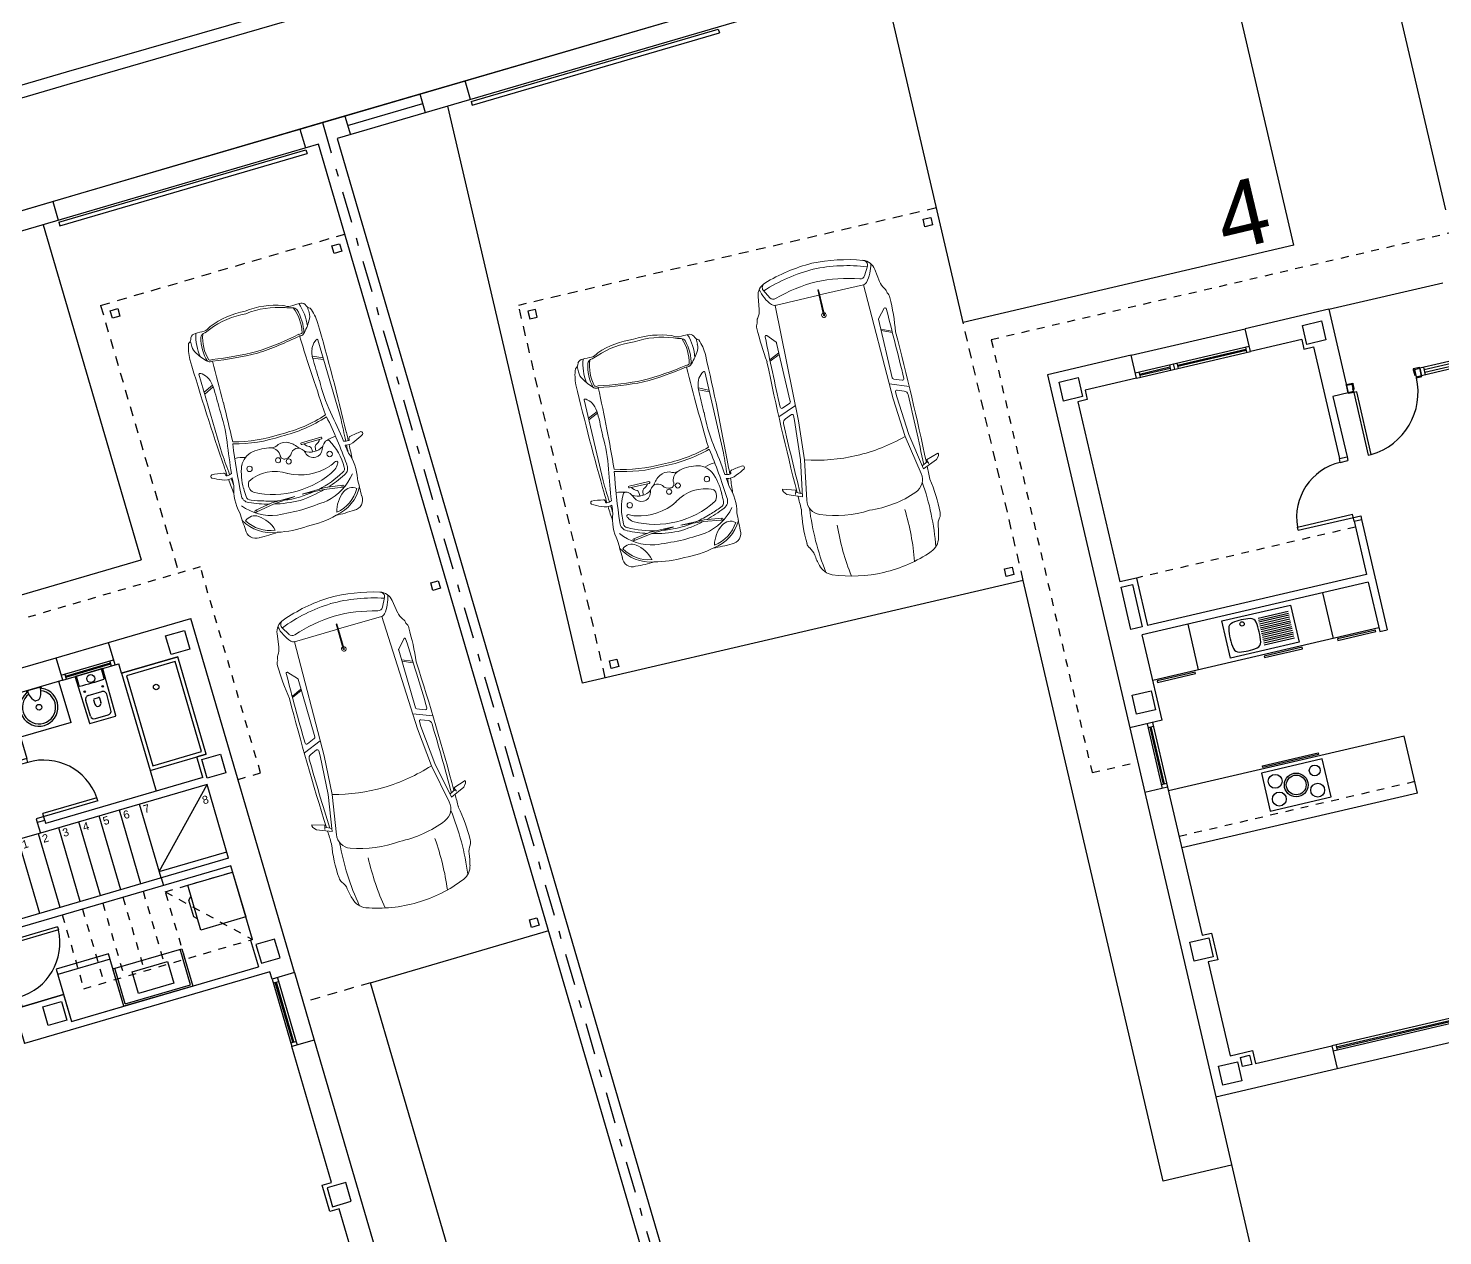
# Model space of a CAD drawing. Header units: millimetres. Extents: x 441061 to 442903, y 4515148 to 4515613.
# Drawn here: x 442178.93 to 442197.05, y 4515587.91 to 4515603.38 of the extents above; entities that cross this region are included whole.
import ezdxf
from ezdxf.enums import TextEntityAlignment as Align

# ---------------------------------------------------------------- set-up
doc = ezdxf.new("R2010")
doc.units = ezdxf.units.MM
for name, pattern in [('CONTINUA', [0]), ('CYPE_RAYAPUNTO', [0.4125, 0.2025, -0.105, 0, -0.105]), ('RAYITAS', [0.375, 0.25, -0.125])]:
    doc.linetypes.add(name, pattern=pattern)
for name, color, linetype in [('01_ejes', 10, 'Continuous'), ('01_mono BAJA', 2, 'Continuous'), ('01_piscinas', 254, 'Continuous'), ('01_proyección', 4, 'RAYITAS')]:
    doc.layers.add(name, color=color, linetype=linetype)
doc.layers.add('01_muebles_B', color=254, linetype='Continuous', lineweight=5)
doc.styles.add('Estilo1', font='swissel.ttf')
doc.styles.add('NIEVES2', font='sanss___.ttf')

# ---------------------------------------------------------------- blocks, each defined once
blk = doc.blocks.new('A$C6A825EFA')
at = {"layer": '01_mono BAJA', "color": 254}
for p, q in [((1.1, 12.5, 0), (0, 12.5, 0)), ((0, 12.5, 0), (0, 7.855, 0)), ((1.1, 12.2, 0), (1.1, 12.5, 0)), ((1.1, 12.5, 0), (2.6, 12.5, 0)), ((3.7, 12.5, 0), (2.6, 12.5, 0)), ((2.6, 12.2, 0), (2.6, 12.5, 0)), ((3.7, 12.5, 0), (3.7, 11.4, 0)), ((3.7, 12.5, 0), (5.2, 12.5, 0)), ((1.1, 12.2, 0), (0.425, 12.2, 0)), ((0.425, 12.2), (0.425, 12.075)), ((1.1, 12.27, 0), (2.6, 12.27, 0)), ((1.1, 12.2, 0), (2.6, 12.2, 0)), ((1.15, 12.27, 0), (1.15, 12.2, 0)), ((1.15, 12.242, 0), (1.55, 12.242, 0)), ((1.15, 12.228, 0), (1.55, 12.228, 0)), ((1.55, 12.27, 0), (1.55, 12.2, 0)), ((1.6, 12.27, 0), (1.6, 12.2, 0)), ((1.65, 12.27, 0), (1.65, 12.2, 0)), ((1.65, 12.242, 0), (2.55, 12.242, 0)), ((1.65, 12.228, 0), (2.55, 12.228, 0)), ((2.55, 12.27, 0), (2.55, 12.2, 0)), ((3.275, 12.2, 0), (2.6, 12.2, 0)), ((3.275, 12.2), (3.275, 12.075)), ((0.3, 12.075, 0), (0.3, 9.705, 0)), ((0.425, 12.075), (0.3, 12.075)), ((3.275, 12.075), (3.4, 12.075)), ((3.4, 12.075, 0), (3.4, 10.606, 0)), ((3.77, 11.43, 0), (3.77, 11.4, 0)), ((3.785, 11.5, 0), (3.785, 11.44, 0)), ((4.58, 11.5, 0), (4.58, 11.44, 0)), ((4.595, 11.43, 0), (4.595, 11.4, 0)), ((4.665, 11.5, 0), (4.665, 11.4, 0)), ((5.2, 11.5, 0), (4.665, 11.5, 0)), ((4.715, 11.5, 0), (4.715, 11.4, 0)), ((5.15, 11.467, 0), (4.715, 11.467, 0)), ((5.15, 11.433, 0), (4.715, 11.433, 0)), ((3.7, 11.4, 0), (3.5, 11.4, 0)), ((3.5, 11.4, 0), (3.5, 10.606, 0)), ((3.71, 11.4, 0), (3.77, 11.4, 0)), ((5.2, 11.4, 0), (4.665, 11.4, 0)), ((3.4, 10.606, 0), (3.5, 10.606, 0)), ((3.4, 10.556, 0), (3.4, 10.606, 0)), ((3.4, 10.556, 0), (3.5, 10.556, 0)), ((3.5, 10.606, 0), (3.5, 10.556, 0)), ((2.676, 9.831, 0), (2.676, 9.872, 0)), ((2.676, 9.872, 0), (3.4, 9.872, 0)), ((2.676, 9.831, 0), (3.5, 9.831, 0)), ((3.4, 9.781, 0), (3.4, 9.872, 0)), ((3.5, 9.831, 0), (3.5, 9.781, 0)), ((0.52, 9.705, 0), (0.3, 9.705, 0)), ((0.52, 9.705, 0), (0.52, 9.08, 0)), ((3.4, 9.781, 0), (3.4, 9.08, 0)), ((3.4, 9.781, 0), (3.5, 9.781, 0)), ((3.5, 9.781, 0), (3.5, 8.33, 0)), ((3.4, 9.08, 0), (0.52, 9.08, 0)), ((3.4, 8.98, 0), (0.425, 8.98, 0)), ((0.425, 7.855, 0), (0.425, 8.98, 0)), ((1.025, 8.98, 0), (1.025, 8.38, 0)), ((1.462, 8.43, 0), (1.462, 8.92, 0)), ((1.462, 8.92, 0), (2.362, 8.92, 0)), ((2.362, 8.92, 0), (2.362, 8.43, 0)), ((2.8, 8.98, 0), (2.8, 8.38, 0)), ((3.4, 8.98, 0), (3.4, 8.33, 0)), ((1.921, 8.85, 0), (2.317, 8.85, 0)), ((1.921, 8.825, 0), (2.317, 8.825, 0)), ((1.921, 8.8, 0), (2.317, 8.8, 0)), ((1.921, 8.775, 0), (2.317, 8.775, 0)), ((1.921, 8.75, 0), (2.317, 8.75, 0)), ((1.921, 8.725, 0), (2.317, 8.725, 0)), ((1.921, 8.7, 0), (2.317, 8.7, 0)), ((1.921, 8.675, 0), (2.317, 8.675, 0)), ((1.921, 8.65, 0), (2.317, 8.65, 0)), ((1.921, 8.625, 0), (2.317, 8.625, 0)), ((1.921, 8.6, 0), (2.317, 8.6, 0)), ((1.921, 8.575, 0), (2.317, 8.575, 0)), ((1.921, 8.55, 0), (2.317, 8.55, 0)), ((1.921, 8.525, 0), (2.317, 8.525, 0)), ((3.4, 8.38, 0), (0.425, 8.38, 0)), ((2.362, 8.43, 0), (1.462, 8.43, 0)), ((1.921, 8.5, 0), (2.317, 8.5, 0)), ((3.4, 8.33, 0), (3.5, 8.33, 0)), ((0.425, 7.855, 0), (0, 7.855, 0)), ((0, 7.855, 0), (0, 7.005, 0)), ((0.23, 7.855, 0), (0.23, 7.005, 0)), ((0.23, 7.805, 0), (0.3, 7.805, 0)), ((0.258, 7.055, 0), (0.258, 7.805, 0)), ((0.272, 7.055, 0), (0.272, 7.805, 0)), ((0.3, 7.855, 0), (0.3, 7.005, 0)), ((0.3, 7.005, 0), (0, 7.005, 0)), ((0, 7.005, 0), (0, 3, 0)), ((0.23, 7.055, 0), (0.3, 7.055, 0)), ((0.3, 7.005, 0), (0.3, 5.055, 0)), ((3.4, 6.955, 0), (0.3, 6.955, 0)), ((3.4, 6.205, 0), (3.4, 6.955, 0)), ((3.4, 6.205, 0), (0.3, 6.205, 0)), ((0.3, 4.705, 0), (0.3, 3.47, 0)), ((0.3, 3.47, 0), (0.595, 3.47, 0)), ((0.595, 3.47, 0), (0.595, 3.3, 0)), ((0.595, 3.3, 0), (1.6, 3.3, 0)), ((1.6, 3.3, 0), (1.6, 3, 0)), ((4.4, 3.3, 0), (1.6, 3.3, 0)), ((1.65, 3.3, 0), (1.65, 3.23, 0)), ((1.65, 3.272, 0), (3.35, 3.272, 0)), ((4.4, 3.23, 0), (1.6, 3.23, 0)), ((1.65, 3.258, 0), (3.35, 3.258, 0)), ((0, 3, 0), (1.6, 3, 0)), ((0, 3), (0, 0, 0)), ((1.6, 3, 0), (4.4, 3, 0))]:
    blk.add_line(p, q, dxfattribs=at)
for points in [[(0.375, 12.125), (0.125, 12.125), (0.125, 12.375), (0.375, 12.375), (0.375, 12.125)], [(3.575, 12.125), (3.325, 12.125), (3.325, 12.375), (3.575, 12.375), (3.575, 12.125)], [(0.375, 8.005), (0.125, 8.005), (0.125, 8.255), (0.375, 8.255), (0.375, 8.005)], [(0.375, 4.755), (0.125, 4.755), (0.125, 5.005), (0.375, 5.005), (0.375, 4.755)], [(0.375, 3.125), (0.125, 3.125), (0.125, 3.375), (0.375, 3.375), (0.375, 3.125)]]:
    blk.add_lwpolyline(points, close=True, dxfattribs=at)
at = {"layer": '01_mono BAJA', "color": 254, "elevation": 0}
for points in [[(3.785, 11.51), (3.785, 11.5), (3.7, 11.5), (3.7, 11.51)], [(3.77, 11.4), (3.7, 11.4), (3.7, 11.5), (3.77, 11.5)], [(3.785, 11.44), (3.785, 11.43), (3.77, 11.43), (3.77, 11.44)], [(4.58, 11.51), (4.58, 11.5), (4.665, 11.5), (4.665, 11.51)], [(4.58, 11.44), (4.58, 11.43), (4.595, 11.43), (4.595, 11.44)], [(3.77, 11.4), (3.77, 11.39), (3.7, 11.39), (3.7, 11.4)], [(3.77, 11.39), (3.77, 10.565), (3.81, 10.565), (3.81, 11.39)], [(4.595, 11.4), (4.595, 11.39), (4.665, 11.39), (4.665, 11.4)], [(0.3, 9.635), (0.45, 9.635), (0.45, 9.08), (0.3, 9.08)], [(0.478, 8.36), (0.478, 8.34), (0.978, 8.34), (0.978, 8.36)], [(1.887, 8.36), (1.887, 8.34), (2.387, 8.34), (2.387, 8.36)], [(2.85, 8.36), (2.85, 8.34), (3.35, 8.34), (3.35, 8.36)], [(1.513, 6.408), (2.313, 6.408), (2.312, 6.908), (1.512, 6.908)], [(2.28, 6.975), (1.545, 6.975), (1.545, 6.995), (2.28, 6.995)], [(0.425, 3.42), (0.545, 3.42), (0.545, 3.3), (0.425, 3.3)]]:
    blk.add_lwpolyline(points, close=True, dxfattribs=at)
for points in [[(4.595, 11.5), (4.595, 11.4)], [(4.665, 11.4), (4.665, 11.5)], [(0.3, 5.055), (0.425, 5.055), (0.425, 4.705), (0.3, 4.705)]]:
    blk.add_lwpolyline(points, dxfattribs=at)
at = {"layer": '01_mono BAJA', "color": 254}
for centre, radius in [((1.704, 8.825, 0), 0.0275), ((1.66, 6.765, 0), 0.089), ((1.912, 6.658, 0), 0.152), ((1.912, 6.658, 0), 0.127), ((2.185, 6.785, 0), 0.0693), ((1.66, 6.531, 0), 0.089), ((2.165, 6.531, 0), 0.089)]:
    blk.add_circle(centre, radius, dxfattribs=at)
for centre, radius, start, end in [((3.768, 11.391, 0), 0.827, 272.8856, 359.9505), ((3.4, 9.831, 0), 0.725, 90, 176.7242), ((2.262, 8.675, 0), 0.75, 169.8852, 190.1148), ((1.598, 8.794, 0), 0.075, 99.0787, 169.8852), ((1.704, 8.127, 0), 0.75, 80.9213, 99.0787), ((1.811, 8.794, 0), 0.075, 10.1148, 80.9213), ((1.146, 8.675, 0), 0.75, 349.8852, 10.1148), ((1.598, 8.557, 0), 0.075, 190.1148, 260.9213), ((1.811, 8.557, 0), 0.075, 279.0787, 349.8852), ((1.704, 9.223, 0), 0.75, 260.9213, 279.0787)]:
    blk.add_arc(centre, radius, start, end, dxfattribs=at)
at = {"layer": '01_proyección', "color": 120, "ltscale": 0.25}
for p, q in [((3.4, 9.705, 0), (0.52, 9.705, 0)), ((3.4, 6.355, 0), (0.3, 6.355, 0))]:
    blk.add_line(p, q, dxfattribs=at)
at = {"layer": '01_proyección', "color": 120, "ltscale": 0.25, "elevation": 0}
blk.add_lwpolyline([(15.7, 7.405), (16.3, 7.405), (16.3, 13.1), (-0.6, 13.1), (-0.6, 7.405), (0, 7.405)], dxfattribs=at)
blk = doc.blocks.new('A$C48161785')
at = {"layer": '01_mono BAJA', "color": 254, "linetype": 'CONTINUA'}
for p, q in [((1.1, 12.5), (0, 12.5)), ((0, 12.5), (0, 7.855)), ((1.1, 12.2), (1.1, 12.5)), ((1.1, 12.5), (2.6, 12.5)), ((3.7, 12.5), (2.6, 12.5)), ((2.6, 12.2), (2.6, 12.5)), ((3.7, 12.5), (3.7, 11.4)), ((3.7, 12.5), (5.2, 12.5)), ((5.5, 12.5), (5.2, 12.5)), ((5.2, 12.5), (5.2, 11.4)), ((5.2, 12.5), (6.225, 12.5)), ((6.225, 12.2), (6.225, 12.5)), ((6.225, 12.5), (6.925, 12.5)), ((6.925, 12.2), (6.925, 12.5)), ((6.925, 12.5), (8.025, 12.5)), ((8.025, 7.77, 0), (8.025, 12.5)), ((1.1, 12.2), (0.425, 12.2)), ((0.425, 12.2, 0), (0.425, 12.075, 0)), ((1.1, 12.27, 0), (2.6, 12.27, 0)), ((1.1, 12.2, 0), (2.6, 12.2, 0)), ((1.15, 12.27), (1.15, 12.2)), ((1.15, 12.242), (1.55, 12.242, 0)), ((1.15, 12.228), (1.55, 12.228, 0)), ((1.55, 12.27, 0), (1.55, 12.2, 0)), ((1.6, 12.27, 0), (1.6, 12.2, 0)), ((1.65, 12.27, 0), (1.65, 12.2, 0)), ((1.65, 12.242, 0), (2.55, 12.242, 0)), ((1.65, 12.228, 0), (2.55, 12.228, 0)), ((2.55, 12.27, 0), (2.55, 12.2, 0)), ((3.275, 12.2), (2.6, 12.2)), ((3.275, 12.2, 0), (3.275, 12.075, 0)), ((5.5, 12.2), (5.5, 11.366)), ((6.225, 12.2), (5.5, 12.2)), ((5.741, 12.198), (5.741, 12.183)), ((5.743, 12.2), (5.931, 12.2)), ((5.934, 12.198), (5.933, 12.183)), ((6.175, 11.65), (6.175, 12.2)), ((6.225, 12.27), (6.925, 12.27)), ((6.225, 12.2), (6.925, 12.2)), ((6.275, 12.2), (6.275, 12.27)), ((6.275, 12.242), (6.875, 12.242)), ((6.275, 12.228), (6.875, 12.228)), ((6.409, 12.073), (6.407, 12.2)), ((6.741, 12.073), (6.743, 12.2)), ((6.875, 12.2), (6.875, 12.27)), ((6.925, 12.2), (6.975, 12.2, 0)), ((6.975, 12.075, 0), (6.975, 12.2, 0)), ((0.3, 12.075), (0.3, 9.705)), ((0.425, 12.075, 0), (0.3, 12.075, 0)), ((3.275, 12.075, 0), (3.4, 12.075, 0)), ((3.4, 12.075), (3.4, 10.606)), ((5.853, 12.043), (5.822, 12.043)), ((6.975, 12.075, 0), (7.725, 12.075, 0)), ((7.725, 10.775, 0), (7.725, 12.075, 0)), ((6.439, 11.659), (6.435, 11.869)), ((6.485, 11.92), (6.665, 11.92)), ((6.535, 11.85), (6.535, 11.79)), ((6.545, 11.86), (6.605, 11.86)), ((6.615, 11.85), (6.615, 11.79)), ((6.711, 11.659), (6.715, 11.869)), ((6.175, 11.65), (5.5, 11.65)), ((6.489, 11.61), (6.661, 11.61)), ((3.77, 11.43), (3.77, 11.4)), ((3.785, 11.5), (3.785, 11.44)), ((4.58, 11.5), (4.58, 11.44)), ((4.595, 11.43), (4.595, 11.4)), ((4.665, 11.5), (4.665, 11.4)), ((5.2, 11.5), (4.665, 11.5)), ((4.715, 11.5), (4.715, 11.4)), ((5.15, 11.467), (4.715, 11.467)), ((5.15, 11.433), (4.715, 11.433)), ((5.15, 11.5), (5.15, 11.4)), ((3.7, 11.4), (3.5, 11.4)), ((3.5, 11.4), (3.5, 10.606)), ((3.71, 11.4), (3.77, 11.4)), ((5.2, 11.4), (4.665, 11.4)), ((5.4, 11.4), (5.2, 11.4)), ((5.4, 11.4), (5.4, 11.366)), ((5.5, 11.366), (5.4, 11.366)), ((5.4, 11.366), (5.4, 11.316)), ((5.5, 11.316), (5.4, 11.316)), ((5.5, 11.316), (5.5, 11.366)), ((6.975, 10.775, 0), (6.975, 10.5)), ((7.725, 10.775, 0), (7.6, 10.775, 0)), ((7.6, 10.5), (7.6, 10.775, 0)), ((3.4, 10.606), (3.5, 10.606)), ((3.4, 10.556), (3.4, 10.606)), ((3.4, 10.556), (3.5, 10.556)), ((3.5, 10.606), (3.5, 10.556)), ((6.224, 10.591), (5.4, 10.591)), ((5.4, 10.591), (5.4, 10.541)), ((5.4, 10.541), (5.4, 10.4)), ((5.5, 10.541), (5.4, 10.541)), ((5.5, 10.541), (5.5, 10.632)), ((6.224, 10.632), (5.5, 10.632)), ((5.5, 10.541), (5.5, 10.5)), ((6.224, 10.591), (6.224, 10.632)), ((5.105, 9.415), (5.105, 10.4)), ((5.4, 10.4), (5.105, 10.4)), ((5.375, 9.415), (5.375, 10.4)), ((7.625, 10.4), (5.4, 10.4)), ((7.6, 10.5), (5.5, 10.5)), ((5.645, 9.415), (5.645, 10.4)), ((5.915, 9.415), (5.915, 10.4)), ((6.185, 9.415), (6.185, 10.4)), ((6.455, 9.415), (6.455, 10.4)), ((6.725, 9.415), (6.725, 10.4)), ((6.725, 9.5), (7.625, 10.4)), ((7.625, 9.415), (7.625, 10.4)), ((2.676, 9.831), (2.676, 9.872)), ((2.676, 9.872), (3.4, 9.872)), ((2.676, 9.831), (3.5, 9.831)), ((3.4, 9.781), (3.4, 9.872)), ((3.5, 9.831), (3.5, 9.781)), ((0.52, 9.705), (0.3, 9.705)), ((0.52, 9.705), (0.52, 9.08)), ((3.4, 9.781), (3.4, 9.08)), ((3.4, 9.781), (3.5, 9.781)), ((3.5, 9.781), (3.5, 8.33)), ((6.725, 9.5), (7.625, 9.5)), ((7.625, 9.415, 0), (4.45, 9.415, 0)), ((4.45, 9.415, 0), (4.45, 9.235, 0)), ((4.45, 9.415, 0), (4.45, 9.235, 0)), ((7.625, 9.315, 0), (4.55, 9.315, 0)), ((4.55, 9.315, 0), (4.55, 9.235, 0)), ((4.55, 9.315, 0), (4.55, 9.235, 0)), ((7.625, 8.33), (7.625, 9.315)), ((3.4, 9.08), (0.52, 9.08)), ((4.55, 9.235, 0), (4.45, 9.235, 0)), ((4.45, 9.185, 0), (4.45, 9.235, 0)), ((5.274, 9.185, 0), (4.45, 9.185, 0)), ((4.55, 9.235, 0), (4.55, 9.144, 0)), ((5.274, 9.144, 0), (4.55, 9.144, 0)), ((5.274, 9.185, 0), (5.274, 9.144, 0)), ((3.4, 8.98), (0.425, 8.98)), ((0.425, 7.855), (0.425, 8.98)), ((1.025, 8.98), (1.025, 8.38)), ((1.462, 8.43, 0), (1.462, 8.92, 0)), ((1.462, 8.92, 0), (2.362, 8.92, 0)), ((2.362, 8.92, 0), (2.362, 8.43, 0)), ((2.8, 8.98), (2.8, 8.38)), ((3.4, 8.98), (3.4, 8.33)), ((1.921, 8.85, 0), (2.317, 8.85, 0)), ((1.921, 8.825, 0), (2.317, 8.825, 0)), ((1.921, 8.8, 0), (2.317, 8.8, 0)), ((1.921, 8.775, 0), (2.317, 8.775, 0)), ((1.921, 8.75, 0), (2.317, 8.75, 0)), ((1.921, 8.725, 0), (2.317, 8.725, 0)), ((1.921, 8.7, 0), (2.317, 8.7, 0)), ((1.921, 8.675, 0), (2.317, 8.675, 0)), ((1.921, 8.65, 0), (2.317, 8.65, 0)), ((1.921, 8.625, 0), (2.317, 8.625, 0)), ((1.921, 8.6, 0), (2.317, 8.6, 0)), ((1.921, 8.575, 0), (2.317, 8.575, 0)), ((1.921, 8.55, 0), (2.317, 8.55, 0)), ((1.921, 8.525, 0), (2.317, 8.525, 0)), ((5.805, 8.6, 0), (5.105, 8.6, 0)), ((3.4, 8.38), (0.425, 8.38)), ((2.362, 8.43, 0), (1.462, 8.43, 0)), ((1.921, 8.5, 0), (2.317, 8.5, 0)), ((4.45, 8.41, 0), (4.45, 8.46, 0)), ((4.55, 8.46, 0), (4.45, 8.46, 0)), ((4.45, 8.41, 0), (4.45, 7.87, 0)), ((4.55, 8.41, 0), (4.45, 8.41, 0)), ((4.55, 8.46, 0), (4.55, 8.41, 0)), ((4.55, 8.41, 0), (4.55, 8.33, 0)), ((5.83, 7.995, 0), (5.83, 8.47, 0)), ((6.7, 7.995, 0), (6.7, 8.47, 0)), ((3.4, 8.33), (3.5, 8.33)), ((5.105, 8.33), (4.55, 8.33)), ((4.55, 8.33), (5.105, 8.33)), ((5.105, 8.33), (5.105, 7.97, 0)), ((7.625, 8.33), (7.6, 8.33)), ((7.625, 8.33), (7.6, 8.33)), ((7.6, 8.33), (7.6, 7.97)), ((5.83, 7.995, 0), (6.7, 7.995, 0)), ((0.425, 7.855), (0, 7.855)), ((0, 7.855), (0, 7.005)), ((0.23, 7.855), (0.23, 7.005)), ((0.23, 7.805), (0.3, 7.805)), ((0.258, 7.055), (0.258, 7.805)), ((0.272, 7.055), (0.272, 7.805)), ((0.3, 7.855), (0.3, 7.005)), ((7.725, 7.87, 0), (4.45, 7.87, 0)), ((5.105, 7.97, 0), (7.6, 7.97, 0)), ((7.725, 7.77, 0), (7.725, 7.87)), ((8.025, 7.77, 0), (7.725, 7.77, 0)), ((7.725, 7.77, 0), (7.725, 6.87, 0)), ((7.725, 7.72, 0), (7.795, 7.72, 0)), ((7.753, 6.92, 0), (7.753, 7.72, 0)), ((7.767, 6.92, 0), (7.767, 7.72, 0)), ((7.795, 7.77, 0), (7.795, 6.87, 0)), ((8.025, 7.77, 0), (8.025, 6.87, 0)), ((0.3, 7.005), (0, 7.005)), ((0, 7.005), (0, 3)), ((0.23, 7.055), (0.3, 7.055)), ((0.3, 7.005), (0.3, 5.055)), ((3.4, 6.955), (0.3, 6.955)), ((3.4, 6.205), (3.4, 6.955)), ((7.725, 6.92, 0), (7.795, 6.92, 0)), ((8.025, 6.87, 0), (7.725, 6.87, 0)), ((7.725, 5.055), (7.725, 6.87, 0)), ((8.025, 6.87, 0), (8.025, 3, 0)), ((3.4, 6.205), (0.3, 6.205)), ((7.6, 4.705), (7.6, 5.055)), ((7.6, 5.055), (7.725, 5.055)), ((0.3, 4.705), (0.3, 3.47)), ((7.725, 4.705), (7.6, 4.705)), ((7.725, 3.47), (7.725, 4.705)), ((0.3, 3.47), (0.595, 3.47)), ((0.595, 3.47), (0.595, 3.3)), ((7.725, 3.47), (7.48, 3.47)), ((7.48, 3.47), (7.48, 3.3, 0)), ((0.595, 3.3), (1.6, 3.3, 0)), ((1.6, 3.3, 0), (1.6, 3, 0)), ((4.4, 3.3, 0), (1.6, 3.3, 0)), ((1.65, 3.3, 0), (1.65, 3.23, 0)), ((1.65, 3.272, 0), (3.35, 3.272, 0)), ((3.35, 3.3, 0), (3.35, 3.23, 0)), ((3.4, 3.3, 0), (3.4, 3.23, 0)), ((3.45, 3.3, 0), (3.45, 3.23, 0)), ((4.35, 3.272, 0), (3.45, 3.272, 0)), ((4.35, 3.3, 0), (4.35, 3.23, 0)), ((4.4, 3.3, 0), (4.755, 3.3, 0)), ((4.4, 3.3, 0), (4.4, 3, 0)), ((5.3, 3.3, 0), (5.105, 3.3, 0)), ((7.2, 3.3, 0), (5.3, 3.3, 0)), ((5.3, 3.3, 0), (5.3, 3, 0)), ((5.35, 3.3, 0), (5.35, 3.23, 0)), ((5.35, 3.272, 0), (6.15, 3.272, 0)), ((6.15, 3.3, 0), (6.15, 3.23, 0)), ((6.2, 3.3, 0), (6.2, 3.23, 0)), ((6.25, 3.3, 0), (6.25, 3.23, 0)), ((7.15, 3.272, 0), (6.25, 3.272, 0)), ((7.15, 3.3, 0), (7.15, 3.23, 0)), ((7.2, 3.3, 0), (7.48, 3.3, 0)), ((7.2, 3.3, 0), (7.48, 3.3, 0)), ((7.2, 3.3, 0), (7.2, 3, 0)), ((4.4, 3.23, 0), (1.6, 3.23, 0)), ((1.65, 3.258, 0), (3.35, 3.258, 0)), ((4.35, 3.258, 0), (3.45, 3.258, 0)), ((7.2, 3.23, 0), (5.3, 3.23, 0)), ((5.35, 3.258, 0), (6.15, 3.258, 0)), ((7.15, 3.258, 0), (6.25, 3.258, 0)), ((0, 3), (1.6, 3)), ((0, 3), (0, 0)), ((0, 3), (1.6, 3, 0)), ((1.6, 3, 0), (4.4, 3, 0)), ((4.4, 3, 0), (5.3, 3, 0)), ((7.2, 3, 0), (5.3, 3, 0)), ((7.2, 3, 0), (8.025, 3)), ((8.025, 3), (8.025, 0)), ((0, 0, 0), (8.025, 0))]:
    blk.add_line(p, q, dxfattribs=at)
for points in [[(0.375, 12.125), (0.125, 12.125), (0.125, 12.375), (0.375, 12.375), (0.375, 12.125)], [(3.575, 12.125), (3.325, 12.125), (3.325, 12.375), (3.575, 12.375), (3.575, 12.125)], [(7.65, 12.375), (7.9, 12.375), (7.9, 12.125), (7.65, 12.125), (7.65, 12.375)], [(3.785, 11.51), (3.785, 11.5), (3.7, 11.5), (3.7, 11.51)], [(3.77, 11.4), (3.7, 11.4), (3.7, 11.5), (3.77, 11.5)], [(3.785, 11.44), (3.785, 11.43), (3.77, 11.43), (3.77, 11.44)], [(4.58, 11.51), (4.58, 11.5), (4.665, 11.5), (4.665, 11.51)], [(4.58, 11.44), (4.58, 11.43), (4.595, 11.43), (4.595, 11.44)], [(3.77, 11.4), (3.77, 11.39), (3.7, 11.39), (3.7, 11.4)], [(3.77, 11.39), (3.77, 10.565), (3.81, 10.565), (3.81, 11.39)], [(4.595, 11.4), (4.595, 11.39), (4.665, 11.39), (4.665, 11.4)], [(7.65, 10.725), (7.9, 10.725), (7.9, 10.475), (7.65, 10.475), (7.65, 10.725)], [(0.3, 9.635), (0.45, 9.635), (0.45, 9.08), (0.3, 9.08)], [(0.478, 8.36), (0.478, 8.34), (0.978, 8.34), (0.978, 8.36)], [(2.85, 8.36), (2.85, 8.34), (3.35, 8.34), (3.35, 8.36)], [(0.375, 8.005), (0.125, 8.005), (0.125, 8.255), (0.375, 8.255), (0.375, 8.005)], [(5.055, 8.005), (4.805, 8.005), (4.805, 8.255), (5.055, 8.255), (5.055, 8.005)], [(7.65, 8.005), (7.9, 8.005), (7.9, 8.255), (7.65, 8.255), (7.65, 8.005)], [(0.375, 4.755), (0.125, 4.755), (0.125, 5.005), (0.375, 5.005), (0.375, 4.755)], [(7.65, 4.755), (7.9, 4.755), (7.9, 5.005), (7.65, 5.005), (7.65, 4.755)], [(0.375, 3.125), (0.125, 3.125), (0.125, 3.375), (0.375, 3.375), (0.375, 3.125)], [(0.425, 3.42), (0.545, 3.42), (0.545, 3.3), (0.425, 3.3)], [(5.055, 3.125), (4.805, 3.125), (4.805, 3.375), (5.055, 3.375), (5.055, 3.125)], [(7.53, 3.42), (7.65, 3.42), (7.65, 3.3), (7.53, 3.3)], [(7.65, 3.125), (7.9, 3.125), (7.9, 3.375), (7.65, 3.375), (7.65, 3.125)], [(7.835, 0.2), (7.935, 0.2), (7.935, 0.1), (7.835, 0.1)]]:
    blk.add_lwpolyline(points, close=True, dxfattribs=at)
at = {"layer": '01_mono BAJA', "color": 254, "linetype": 'CONTINUA', "flags": 128}
blk.add_lwpolyline([(6.394, 12.2, 0.414214), (6.39, 12.196), (6.39, 12.195), (6.4, 11.574, 0.436396), (6.404, 11.57), (6.746, 11.57, 0.436396), (6.75, 11.574), (6.76, 12.195), (6.76, 12.196, 0.414214), (6.756, 12.2)], format="xyb", close=True, dxfattribs=at)
at = {"layer": '01_mono BAJA', "color": 254, "linetype": 'CONTINUA', "elevation": 0}
for points in [[(7.725, 12.075), (6.975, 12.075), (6.975, 10.775), (7.725, 10.775)], [(7.675, 12.025), (7.025, 12.025), (7.025, 10.825), (7.675, 10.825)], [(7.025, 9.23), (7.625, 9.23), (7.625, 8.63), (7.025, 8.63)], [(5.105, 8.67), (5.105, 7.97), (5.805, 7.97), (5.805, 8.67)], [(1.887, 8.36), (1.887, 8.34), (2.387, 8.34), (2.387, 8.36)], [(5.805, 8.47), (6.725, 8.47), (6.725, 7.97), (5.805, 7.97)], [(6.029, 8.363), (6.501, 8.363), (6.501, 8.077), (6.029, 8.077)], [(1.512, 6.408), (2.312, 6.408), (2.312, 6.908), (1.512, 6.908)], [(2.28, 6.975), (1.545, 6.975), (1.545, 6.995), (2.28, 6.995)], [(0.19, 0.2), (0.09, 0.2), (0.09, 0.1), (0.19, 0.1)], [(4.062, 0.2), (3.962, 0.2), (3.962, 0.1), (4.062, 0.1)]]:
    blk.add_lwpolyline(points, close=True, dxfattribs=at)
at = {"layer": '01_mono BAJA', "color": 254, "linetype": 'CONTINUA'}
for points in [[(4.595, 11.5), (4.595, 11.4)], [(4.665, 11.4), (4.665, 11.5)], [(0.3, 5.055), (0.425, 5.055), (0.425, 4.705), (0.3, 4.705)], [(4.755, 3.3), (4.755, 3.425), (5.105, 3.425), (5.105, 3.3)]]:
    blk.add_lwpolyline(points, dxfattribs=at)
at = {"layer": '01_mono BAJA', "color": 254, "linetype": 'CONTINUA', "elevation": 0}
blk.add_lwpolyline([(7.025, 8.78), (6.985, 8.82), (6.985, 9.04), (7.025, 9.08)], dxfattribs=at)
at = {"layer": '01_mono BAJA', "color": 254, "linetype": 'CONTINUA'}
for centre, radius in [((6.575, 12.12), 0.051), ((5.837, 11.953), 0.036), ((6.455, 11.98), 0.01), ((6.695, 11.98), 0.01), ((7.35, 11.781, 0), 0.035), ((1.704, 8.825, 0), 0.0275), ((1.66, 6.765, 0), 0.089), ((1.912, 6.658, 0), 0.152), ((1.912, 6.658, 0), 0.127), ((2.185, 6.785, 0), 0.0693), ((1.66, 6.531, 0), 0.089), ((2.165, 6.531, 0), 0.089)]:
    blk.add_circle(centre, radius, dxfattribs=at)
for centre, radius, start, end in [((5.837, 11.953), 0.243, 114.8749, 65.1251), ((5.837, 11.953), 0.213, 112.0656, 68.0564), ((5.729, 12.184), 0.0128, 300.5291, 356.214), ((5.743, 12.197), 0.0027, 90, 173.3159), ((6.033, 12.197), 0.279, 179.383, 196.8165), ((5.642, 12.197), 0.279, 343.1835, 0.617), ((5.931, 12.197), 0.0027, 6.6841, 90), ((5.946, 12.184), 0.0128, 183.786, 239.4709), ((5.903, 12.158), 0.143, 196.8165, 225.6956), ((5.837, 12.091), 0.0498, 225.6956, 252.5904), ((5.837, 12.091), 0.0498, 287.9532, 314.3044), ((5.772, 12.158), 0.143, 314.3044, 343.1835), ((6.416, 12.073), 0.007, 180.924, 266.9359), ((6.575, 15.044), 2.982, 266.9359, 273.0641), ((6.734, 12.073), 0.007, 273.0641, 359.076), ((6.485, 11.87), 0.05, 90, 180.924), ((6.545, 11.85), 0.01, 90, 180), ((6.575, 11.79), 0.04, 180, 0), ((6.605, 11.85), 0.01, 0, 90), ((6.665, 11.87), 0.05, 359.076, 90), ((6.489, 11.66), 0.05, 180.924, 270), ((6.661, 11.66), 0.05, 270, 359.076), ((3.768, 11.391), 0.827, 272.8856, 359.9505), ((5.5, 10.591), 0.725, 3.2758, 90), ((3.4, 9.831), 0.725, 90, 176.7242), ((4.55, 9.185, 0), 0.725, 270, 356.7242), ((2.262, 8.675, 0), 0.75, 169.8852, 190.1148), ((1.598, 8.794, 0), 0.075, 99.0787, 169.8852), ((1.704, 8.127, 0), 0.75, 80.9213, 99.0787), ((1.811, 8.794, 0), 0.075, 10.1148, 80.9213), ((1.146, 8.675, 0), 0.75, 349.8852, 10.1148), ((1.598, 8.557, 0), 0.075, 190.1148, 260.9213), ((1.811, 8.557, 0), 0.075, 279.0787, 349.8852), ((1.704, 9.223, 0), 0.75, 260.9213, 279.0787)]:
    blk.add_arc(centre, radius, start, end, dxfattribs=at)
at = {"layer": '01_proyección', "color": 120, "ltscale": 0.25}
for p, q in [((3.4, 9.705), (0.52, 9.705)), ((5.375, 9.315), (5.375, 8.33)), ((5.645, 9.315), (5.645, 8.33)), ((5.915, 9.315), (5.915, 8.33)), ((6.185, 9.315), (6.185, 8.33)), ((6.455, 9.315), (6.455, 8.33)), ((6.725, 9.415), (6.725, 8.33)), ((6.725, 9.23), (7.625, 9.23)), ((6.725, 9.23), (7.625, 8.33)), ((5.375, 8.33), (7.6, 8.33)), ((3.4, 6.355), (0.3, 6.355))]:
    blk.add_line(p, q, dxfattribs=at)
at = {"layer": '01_proyección', "color": 120, "ltscale": 0.25, "elevation": 0}
blk.add_lwpolyline([(8.025, 10.35), (8.325, 10.35), (8.325, 13.1), (-0.6, 13.1), (-0.6, 7.405), (0, 7.405)], dxfattribs=at)
at = {"layer": '01_mono BAJA', "color": 254, "linetype": 'CONTINUA', "style": 'NIEVES2'}
for s, p in [('1', (5.174, 10.268)), ('2', (5.444, 10.268)), ('3', (5.714, 10.268)), ('4', (5.984, 10.268)), ('5', (6.254, 10.268)), ('6', (6.524, 10.268)), ('7', (6.794, 10.268)), ('8', (7.55, 10.166))]:
    blk.add_text(s, height=0.103, dxfattribs=at).set_placement(p, align=Align.CENTER)
blk = doc.blocks.new('A$C0D711DC8')
at = {"layer": '01_muebles_B', "color": 254}
for p, q in [((10.733, 9.894), (9.764, 9.894)), ((10.493, 9.894), (10.545, 9.776)), ((10.515, 9.894), (10.567, 9.778)), ((9.004, 9.693), (9.038, 9.48)), ((9.056, 9.495), (9.026, 9.699)), ((9.038, 9.48), (9.054, 9.218)), ((9.056, 9.218), (9.056, 9.495)), ((9.038, 8.865), (9.054, 9.127)), ((9.054, 9.218), (9.056, 9.218)), ((9.054, 9.127), (9.056, 9.127)), ((9.056, 9.127), (9.056, 8.851)), ((9.614, 8.734), (9.614, 8.97)), ((9.634, 8.734), (9.634, 8.97)), ((9.004, 8.652), (9.038, 8.865)), ((9.056, 8.851), (9.026, 8.647)), ((9.546, 8.827), (9.494, 8.834)), ((9.546, 8.878), (9.495, 8.871)), ((10.493, 8.452), (10.545, 8.569)), ((10.733, 8.452), (9.764, 8.452)), ((10.515, 8.452), (10.567, 8.567))]:
    blk.add_line(p, q, dxfattribs=at)
for centre, radius in [((9.014, 9.701), 0.0121), ((9.51, 9.635), 0.0319), ((9.514, 9.288), 0.0297), ((9.466, 9.173), 0.0297), ((9.014, 8.645), 0.0121), ((9.417, 8.691), 0.0319)]:
    blk.add_circle(centre, radius, dxfattribs=at)
for centre, radius, start, end in [((10.167, 9.714), 0.738, 149.7434, 158.9846), ((9.544, 10.069), 0.023, 23.336, 131.4157), ((8.51, 10.147), 1.058, 348.7131, 356.2571), ((9.178, 9.352), 0.549, 69.8978, 103.4423), ((9.94, 2.874), 7.047, 93.9115, 95.3212), ((9.619, 9.904), 0.16, 152.3452, 197.1649), ((9.518, 9.909), 0.0131, 69.95, 178.3297), ((9.777, 9.927), 0.273, 183.7214, 196.1025), ((9.94, 2.874), 7.047, 92.7044, 93.5361), ((10.975, -10.424), 20.353, 93.4112, 94.1277), ((9.525, 9.945), 0.0232, 265.4824, 347.7447), ((10.995, -17.873), 27.82, 90.1403, 92.8584), ((10.732, 9.885), 0.00831, 343.0311, 79.2932), ((10.906, 9.364), 0.584, 69.532, 87.9675), ((11.185, 9.948), 0.0842, 206.7402, 257.6517), ((10.942, 9.629), 2.236, 176.9311, 182.7066), ((8.829, 9.758), 0.121, 83.4929, 184.381), ((9.185, 9.462), 0.48, 118.4979, 171.6974), ((9.142, 9.497), 0.403, 119.7279, 173.0139), ((9.122, 5.315), 4.571, 90.9016, 93.5003), ((9.503, 9.367), 0.611, 128.6532, 169.9617), ((8.847, 9.764), 0.126, 322.6544, 41.1658), ((10.509, 9.106), 1.518, 154.798, 163.8884), ((9.226, 9.718), 0.0964, 77.7254, 158.9302), ((9.211, 9.707), 0.057, 88.7397, 167.4182), ((9.265, 9.038), 0.727, 86.5634, 94.2004), ((8.819, 3.701), 6.126, 80.3818, 85.9978), ((9.306, 9.064), 0.701, 67.8757, 89.7559), ((8.751, 3.271), 6.625, 83.7996, 84.6711), ((10.975, -10.424), 20.353, 94.2603, 94.5093), ((8.751, 3.271), 6.625, 80.1778, 83.3742), ((9.165, 9.803), 0.511, 341.8582, 355.871), ((11.471, 9.253), 1.7, 163.325, 182.6992), ((11.496, 9.248), 1.7, 163.325, 182.5468), ((12.246, 53.159), 43.488, 266.8642, 267.4858), ((10.175, 11.66), 1.884, 261.0449, 273.0528), ((10.459, 15.409), 5.634, 268.1287, 270.8789), ((10.529, 10.11), 0.334, 272.7892, 291.8342), ((10.573, 9.974), 0.192, 294.6989, 323.0283), ((10.691, 9.894), 0.0501, 315.174, 347.3096), ((10.894, 9.715), 0.0607, 143.7564, 193.2967), ((11.29, 9.332), 0.611, 121.0895, 136.7388), ((10.991, 9.25), 0.526, 73.7001, 105.481), ((10.903, 9.711), 0.0495, 146.1855, 196.1005), ((10.991, 9.25), 0.505, 69.1925, 104.8598), ((11.01, 9.2), 0.627, 72.4585, 97.9913), ((11.059, 9.742), 0.141, 86.8457, 126.696), ((11.101, 8.862), 1.022, 88.2888, 91.9327), ((11.113, 9.698), 0.062, 14.8998, 65.8723), ((11.135, 9.81), 0.0644, 351.2386, 60.1485), ((10.241, 9.772), 0.959, 355.5054, 1.6982), ((8.653, 9.896), 0.361, 284.3027, 324.7225), ((10.25, 9.166), 1.218, 160.2257, 168.6391), ((9.975, 9.34), 0.903, 155.1761, 164.735), ((10.144, 9.165), 1.038, 151.121, 207.6483), ((9.314, 9.595), 0.107, 57.3841, 137.6524), ((8.958, 9.487), 0.459, 324.9496, 25.463), ((9.473, 9.516), 0.219, 7.735, 63.719), ((12.021, 70.959), 61.269, 268.42618, 268.89057), ((14.417, 9.048), 3.64, 169.6671, 178.0415), ((14.417, 9.048), 3.62, 169.6671, 178.0415), ((11.473, 9.762), 0.303, 189.085, 205.7225), ((11.352, 9.713), 0.156, 186.0058, 219.1392), ((10.256, 9.278), 1.007, 354.015, 20.5105), ((10.287, 9.262), 1.007, 354.9224, 20.5105), ((9.808, 9.261), 1.13, 166.1566, 184.4621), ((17.649, 8.764), 8.777, 175.3636, 177.3327), ((10.509, 9.106), 1.518, 165.717, 177.48), ((9.185, 9.47), 0.511, 343.3936, 8.525), ((10.25, 9.166), 1.218, 171.2453, 188.5682), ((9.552, 9.202), 0.047, 86.7847, 183.1724), ((9.566, 9.362), 0.114, 263.9035, 340.5155), ((9.771, 9.295), 0.101, 164.9008, 216.3288), ((9.538, 9.188), 0.158, 330.3363, 17.3801), ((9.808, 9.085), 1.13, 175.5379, 193.8434), ((17.649, 9.581), 8.777, 182.6673, 184.6364), ((10.509, 9.239), 1.518, 182.52, 194.283), ((9.904, 8.914), 0.65, 151.4841, 196.6746), ((9.6, 9.197), 0.0954, 178.5946, 241.3055), ((9.498, 9.044), 0.0889, 349.0142, 50.9794), ((9.424, 9.265), 0.296, 301.9645, 328.2937), ((11.471, 9.093), 1.7, 177.3008, 196.675), ((11.496, 9.097), 1.7, 177.4532, 196.675), ((14.417, 9.297), 3.64, 181.9585, 190.3329), ((14.417, 9.297), 3.62, 181.9585, 190.3329), ((10.256, 9.068), 1.007, 339.4895, 5.985), ((10.287, 9.084), 1.007, 339.4895, 5.0776), ((10.25, 9.166), 1.218, 191.3609, 207.4845), ((9.528, 8.859), 0.101, 101.4545, 181.9236), ((9.686, 8.849), 0.193, 142.3155, 213.2169), ((9.492, 9.055), 0.098, 279.5997, 343.5492), ((9.665, 8.855), 0.106, 119.0162, 160.5033), ((9.624, 8.97), 0.0104, 0, 180), ((10.942, 8.716), 2.236, 177.2934, 183.0689), ((9.185, 8.884), 0.48, 188.3026, 241.5021), ((9.142, 8.849), 0.403, 186.9861, 240.2721), ((8.653, 8.449), 0.361, 35.2775, 75.6973), ((9.503, 8.978), 0.611, 190.0383, 231.3468), ((10.509, 9.239), 1.518, 196.1116, 205.202), ((9.525, 8.854), 0.0985, 178.6673, 249.1293), ((9.426, 8.595), 0.178, 39.093, 68.893), ((9.543, 8.902), 0.0241, 275.7304, 333.0283), ((9.543, 8.803), 0.0241, 26.9717, 84.2696), ((9.665, 8.849), 0.106, 199.4967, 240.9838), ((9.624, 8.734), 0.0104, 180, 0), ((8.829, 8.587), 0.121, 175.619, 276.5071), ((8.847, 8.581), 0.126, 318.8342, 37.3456), ((9.226, 8.628), 0.0964, 201.0698, 282.2746), ((9.215, 8.619), 0.0486, 198.7488, 279.3616), ((9.25, 9.243), 0.672, 267.6901, 298.2478), ((9.346, 8.77), 0.149, 215.4424, 244.8998), ((8.819, 14.644), 6.126, 274.0022, 279.6182), ((9.507, 8.785), 0.232, 194.2372, 212.2618), ((9.299, 8.649), 0.0212, 220.8304, 310.3789), ((9.285, 8.645), 0.0299, 337.3586, 32.1758), ((9.532, 8.677), 0.0451, 325.113, 43.0643), ((9.161, 8.546), 0.436, 2.9924, 17.9381), ((12.246, -34.814), 43.488, 92.5142, 93.1358), ((10.175, 6.685), 1.884, 86.9472, 98.9551), ((10.459, 2.936), 5.634, 89.1211, 91.8713), ((12.021, -52.613), 61.269, 91.10943, 91.57382), ((10.529, 8.236), 0.334, 68.1658, 87.2108), ((10.894, 8.63), 0.0607, 166.7033, 216.2436), ((11.29, 9.013), 0.611, 223.2612, 238.9105), ((10.991, 9.095), 0.526, 254.519, 286.2999), ((10.903, 8.634), 0.0495, 163.8995, 213.8145), ((10.991, 9.095), 0.505, 255.1402, 290.8075), ((11.113, 8.647), 0.062, 294.1277, 345.1002), ((11.473, 8.583), 0.303, 154.2775, 170.915), ((11.352, 8.632), 0.156, 140.8608, 173.9942), ((10.241, 8.573), 0.959, 358.3018, 4.4946), ((9.122, 13.031), 4.571, 266.4997, 269.0984), ((9.178, 8.993), 0.549, 256.5577, 290.1022), ((9.94, 15.472), 7.047, 264.6788, 266.0885), ((8.751, 15.074), 6.625, 275.3289, 276.2004), ((10.975, 28.769), 20.353, 265.4907, 265.7397), ((9.619, 8.441), 0.16, 162.8351, 207.6548), ((9.777, 8.418), 0.273, 163.8975, 176.2786), ((9.518, 8.436), 0.0131, 181.6703, 290.05), ((9.94, 15.472), 7.047, 266.4639, 267.2956), ((10.975, 28.769), 20.353, 265.8723, 266.5888), ((8.751, 15.074), 6.625, 276.6258, 279.8222), ((9.525, 8.401), 0.0232, 12.2553, 94.5176), ((8.51, 8.199), 1.058, 3.7429, 11.2869), ((10.995, 36.219), 27.82, 267.1416, 269.8597), ((10.573, 8.372), 0.192, 36.9717, 65.3011), ((10.691, 8.451), 0.0501, 12.6904, 44.826), ((10.732, 8.46), 0.00831, 280.7068, 16.9689), ((11.01, 9.145), 0.627, 262.0087, 287.5415), ((10.906, 8.982), 0.584, 272.0325, 290.468), ((11.059, 8.603), 0.141, 233.304, 273.1543), ((11.101, 9.484), 1.022, 268.0673, 271.7112), ((11.185, 8.397), 0.0842, 102.3483, 153.2598), ((11.135, 8.535), 0.0644, 299.8515, 8.7614), ((10.167, 8.631), 0.738, 201.0154, 210.2566), ((9.544, 8.277), 0.023, 228.5843, 336.664)]:
    blk.add_arc(centre, radius, start, end, dxfattribs=at)
blk = doc.blocks.new('A$C392252A0')
at = {"layer": '01_muebles_B', "color": 254}
for p, q in [((10.715, 8.129), (10.705, 8.127)), ((10.705, 8.127), (10.752, 7.979)), ((10.738, 8.124), (10.715, 8.129)), ((10.775, 8.091), (10.738, 8.124)), ((10.846, 7.92), (10.775, 8.091)), ((8.605, 7.917), (8.455, 7.893)), ((9.201, 7.926), (9.149, 7.807)), ((9.219, 7.928), (9.166, 7.807)), ((9.784, 7.911), (9.748, 7.818)), ((9.876, 7.976), (9.791, 7.758)), ((10.418, 7.844), (10.846, 7.92)), ((10.752, 7.979), (10.798, 7.995)), ((10.773, 7.987), (10.809, 7.914)), ((8.499, 7.763), (8.397, 7.82)), ((8.599, 7.726), (9.971, 7.763)), ((9.019, 7.811), (8.92, 7.9)), ((9.731, 7.807), (9.031, 7.807)), ((9.913, 7.908), (9.882, 7.828)), ((9.898, 7.807), (9.958, 7.808)), ((10.418, 7.844), (9.958, 7.808)), ((10.43, 7.798), (9.971, 7.763)), ((10.43, 7.798), (10.894, 7.881)), ((8.599, 7.725), (8.599, 7.201)), ((8.839, 7.203), (8.537, 7.2)), ((8.537, 7.2), (8.537, 7.193)), ((8.839, 7.19), (8.537, 7.193)), ((8.599, 6.669), (8.599, 7.193)), ((8.499, 6.631), (8.397, 6.573)), ((8.599, 6.668), (9.971, 6.631)), ((9.876, 6.418), (9.791, 6.636)), ((10.43, 6.596), (9.971, 6.631)), ((10.43, 6.596), (10.894, 6.512)), ((8.605, 6.476), (8.455, 6.5)), ((9.019, 6.582), (8.92, 6.494)), ((9.731, 6.587), (9.031, 6.587)), ((9.201, 6.468), (9.149, 6.587)), ((9.219, 6.466), (9.166, 6.587)), ((9.784, 6.482), (9.748, 6.576)), ((9.913, 6.486), (9.882, 6.565)), ((9.898, 6.587), (9.958, 6.585)), ((10.418, 6.55), (9.958, 6.585)), ((10.418, 6.55), (10.846, 6.473)), ((10.773, 6.407), (10.809, 6.48)), ((10.846, 6.473), (10.775, 6.303)), ((10.705, 6.267), (10.752, 6.414)), ((10.715, 6.265), (10.705, 6.267)), ((10.738, 6.27), (10.715, 6.265)), ((10.775, 6.303), (10.738, 6.27)), ((10.752, 6.414), (10.798, 6.398))]:
    blk.add_line(p, q, dxfattribs=at)
for centre, radius, start, end in [((8.586, 8.093), 0.177, 275.9895, 308.6871), ((8.751, 7.888), 0.086, 87.4739, 128.6871), ((8.808, 7.907), 0.086, 87.4739, 128.6871), ((8.809, 4.809), 3.183, 82.5975, 89.9397), ((8.929, 7.908), 0.0124, 91.7937, 220.4777), ((10.022, -29.576), 37.513, 90.3882, 91.6701), ((10.099, -28.508), 36.485, 88.9288, 91.3819), ((9.768, 7.918), 0.0177, 338.7209, 90.3882), ((9.963, 7.889), 0.0531, 90.2143, 158.7209), ((10.099, -28.508), 36.45, 88.8997, 90.2143), ((10.099, -28.508), 36.485, 88.6181, 88.8592), ((11.3, 6.178), 1.816, 87.2886, 100.1742), ((11.389, 7.907), 0.086, 51.3129, 92.5261), ((11.554, 8.112), 0.177, 231.3129, 264.0105), ((11.467, 7.285), 0.654, 72.0531, 84.0105), ((10.216, 7.155), 1.997, 161.6598, 178.7983), ((10.242, 7.158), 1.952, 160.298, 178.865), ((8.474, 7.733), 0.162, 96.7804, 161.7197), ((8.375, 7.769), 0.0561, 66.6468, 164.8738), ((8.295, 7.436), 0.435, 49.0196, 78.8841), ((8.473, 7.717), 0.0531, 342.7058, 60.706), ((8.545, 7.725), 0.0531, 0, 49.0196), ((9.031, 7.824), 0.0177, 228.3547, 270), ((9.731, 7.824), 0.0177, 270, 338.7209), ((9.897, 7.823), 0.0159, 158.7209, 271.5074), ((8.43, 7.197), 2.089, 0, 16.7318), ((10.925, 7.707), 0.177, 21.0532, 100.1701), ((11.313, 4.914), 2.974, 81.2806, 96.1737), ((9.874, 7.302), 1.304, 355.3559, 21.0532), ((11.619, 7.711), 0.203, 22.7994, 75.9629), ((10.262, 7.197), 1.654, 0, 21.006), ((10.276, 7.152), 1.836, 162.6109, 178.6018), ((11.437, 4.633), 2.974, 81.5863, 93.456), ((10.216, 7.239), 1.997, 181.2017, 198.3402), ((10.242, 7.236), 1.952, 181.135, 199.702), ((10.276, 7.242), 1.836, 181.3982, 197.3891), ((8.839, 7.197), 0.0267, 193.7603, 166.2397), ((8.839, 7.197), 0.00662, 270, 90), ((8.43, 7.197), 2.089, 343.2682, 0), ((9.874, 7.091), 1.304, 338.9468, 4.6441), ((10.262, 7.197), 1.654, 338.994, 0), ((11.437, 9.761), 2.974, 266.544, 278.4137), ((8.474, 6.661), 0.162, 198.2803, 263.2196), ((8.375, 6.625), 0.0561, 195.1262, 293.3532), ((8.295, 6.957), 0.435, 281.1159, 310.9804), ((8.473, 6.677), 0.0531, 299.294, 17.2942), ((8.545, 6.669), 0.0531, 310.9804, 0), ((10.925, 6.686), 0.177, 259.8299, 338.9468), ((11.619, 6.682), 0.203, 284.0371, 337.2006), ((8.586, 6.3), 0.177, 51.3129, 84.0105), ((8.751, 6.506), 0.086, 231.3129, 272.5261), ((8.809, 9.584), 3.183, 270.0603, 277.4025), ((8.929, 6.486), 0.0124, 139.5223, 268.2063), ((10.022, 43.97), 37.513, 268.3299, 269.6118), ((9.031, 6.569), 0.0177, 90, 131.6453), ((10.099, 42.902), 36.485, 268.6181, 271.0712), ((9.731, 6.569), 0.0177, 21.2791, 90), ((9.768, 6.476), 0.0177, 269.6118, 21.2791), ((9.897, 6.571), 0.0159, 88.4926, 201.2791), ((9.963, 6.505), 0.0531, 201.2791, 269.7857), ((10.099, 42.902), 36.45, 269.7857, 271.1003), ((10.099, 42.902), 36.485, 271.1408, 271.3819), ((11.3, 8.215), 1.816, 259.8258, 272.7114), ((11.313, 9.479), 2.974, 263.8263, 278.7194), ((11.554, 6.282), 0.177, 95.9895, 128.6871), ((11.467, 7.108), 0.654, 275.9895, 287.9469), ((8.808, 6.487), 0.086, 231.3129, 272.5261), ((11.389, 6.487), 0.086, 267.4739, 308.6871)]:
    blk.add_arc(centre, radius, start, end, dxfattribs=at)

msp = doc.modelspace()

# ---------------------------------------------------------------- linework, layer by layer
at = {"layer": '01_ejes', "color": 10, "linetype": 'CYPE_RAYAPUNTO', "ltscale": 2}
msp.add_line((442182.699, 4515602.174), (442188.316, 4515582.965), dxfattribs=at)
at = {"layer": '01_piscinas'}
for p, q in [((442197.094, 4515601.056), (442195.999, 4515605.76)), ((442195.146, 4515600.602), (442194.078, 4515605.19)), ((442190.91, 4515599.615), (442189.891, 4515603.99)), ((442188.083, 4515603.749), (442182.699, 4515602.174)), ((442188.151, 4515603.508), (442182.889, 4515601.969)), ((442184.605, 4515602.445), (442187.772, 4515603.371)), ((442187.772, 4515603.371), (442187.786, 4515603.323)), ((442184.619, 4515602.397), (442187.786, 4515603.323)), ((442184.598, 4515602.469), (442184.528, 4515602.709)), ((442184.022, 4515602.3), (442183.952, 4515602.54)), ((442182.987, 4515602.258), (442183.057, 4515602.018)), ((442183.022, 4515602.138), (442183.987, 4515602.42)), ((442186.03, 4515594.992), (442184.308, 4515602.384)), ((442182.699, 4515602.174), (442179.599, 4515601.268)), ((442182.411, 4515602.09), (442182.481, 4515601.85)), ((442182.649, 4515601.899), (442179.67, 4515601.028)), ((442188.196, 4515582.93), (442182.649, 4515601.899)), ((442182.889, 4515601.969), (442188.436, 4515583)), ((442179.321, 4515600.9), (442182.488, 4515601.826)), ((442179.335, 4515600.852), (442182.502, 4515601.778)), ((442182.488, 4515601.826), (442182.502, 4515601.778)), ((442179.599, 4515601.268), (442167.737, 4515597.763)), ((442179.244, 4515601.164), (442179.314, 4515600.924)), ((442179.67, 4515601.028), (442167.862, 4515597.539)), ((442179.122, 4515600.866), (442180.378, 4515596.573)), ((442179.321, 4515600.9), (442179.335, 4515600.852)), ((442195.146, 4515600.602), (442190.91, 4515599.615)), ((442174.115, 4515594.742, 0), (442180.378, 4515596.573, 0)), ((442191.68, 4515596.308), (442186.03, 4515594.992)), ((442193.473, 4515588.61), (442191.68, 4515596.308)), ((442183.315, 4515591.153), (442185.601, 4515591.822)), ((442184.797, 4515586.092, 0), (442183.315, 4515591.153)), ((442194.35, 4515588.814), (442193.473, 4515588.61))]:
    msp.add_line(p, q, dxfattribs=at)
for points in [[(442127.519, 4515549.779), (442122.852, 4515557.544), (442121.848, 4515559.312), (442118.699, 4515564.526), (442117.325, 4515566.784), (442114.692, 4515571.127), (442114.157, 4515572.017, -0.176696), (442112.656, 4515578.284, -0.199121), (442116.102, 4515583.998, -0.099014), (442118.889, 4515585.302), (442121.904, 4515586.126), (442130.038, 4515588.423), (442136.923, 4515590.407), (442141.797, 4515591.87), (442145.888, 4515593.045), (442156.283, 4515596.044), (442159.972, 4515597.09), (442162.652, 4515597.882), (442172.321, 4515600.747), (442179.422, 4515602.823), (442187.741, 4515605.222, -0.017052), (442198.765, 4515608.229, -0.020922)], [(442206.721, 4515608.135, 0.030707), (442196.252, 4515606.098, -0.006248), (442188.083, 4515603.749), (442179.599, 4515601.268), (442167.242, 4515597.617), (442163.249, 4515596.44), (442157.394, 4515594.775), (442146.25, 4515591.558), (442140.297, 4515589.83), (442136.334, 4515588.692), (442130.093, 4515586.863), (442125.137, 4515585.411), (442119.296, 4515583.788, 0.23097), (442114.84, 4515580.152, 0.210232), (442114.631, 4515574.521, 0.027042), (442115.24, 4515573.198), (442116.628, 4515570.904), (442118.501, 4515567.822), (442120.061, 4515565.185), (442124.799, 4515557.259), (442129.034, 4515550.219)], [(442198.774, 4515608.106, 0.01262), (442187.793, 4515605.086), (442179.425, 4515602.658), (442172.36, 4515600.581), (442171.391, 4515600.293), (442163.649, 4515598.005), (442162.653, 4515597.723), (442159.973, 4515596.932), (442156.341, 4515595.89), (442145.925, 4515592.903)]]:
    msp.add_lwpolyline(points, format="xyb", dxfattribs=at)
msp.add_lwpolyline([(442184.605, 4515602.445), (442184.619, 4515602.397)], dxfattribs=at)
for points in [[(442190.419, 4515600.84), (442190.396, 4515600.938), (442190.494, 4515600.96), (442190.517, 4515600.863)], [(442182.85, 4515600.499), (442182.822, 4515600.595), (442182.918, 4515600.623), (442182.946, 4515600.527)], [(442180.009, 4515599.667), (442179.981, 4515599.763), (442180.077, 4515599.791), (442180.105, 4515599.695)], [(442185.452, 4515599.683), (442185.429, 4515599.781), (442185.332, 4515599.758), (442185.355, 4515599.661)], [(442191.463, 4515596.36), (442191.44, 4515596.458), (442191.537, 4515596.48), (442191.56, 4515596.383)], [(442184.115, 4515596.18), (442184.087, 4515596.276), (442184.183, 4515596.304), (442184.211, 4515596.209)], [(442186.473, 4515595.301), (442186.496, 4515595.203), (442186.398, 4515595.181), (442186.376, 4515595.278)], [(442185.38, 4515591.862), (442185.352, 4515591.958), (442185.448, 4515591.986), (442185.476, 4515591.89)]]:
    msp.add_lwpolyline(points, close=True, dxfattribs=at)
at = {"layer": '01_proyección', "color": 120, "linetype": 'RAYITAS', "ltscale": 0.5}
for p, q in [((442190.569, 4515601.081), (442185.212, 4515599.833)), ((442179.857, 4515599.831), (442182.987, 4515600.747)), ((442179.857, 4515599.831), (442180.86, 4515596.402)), ((442186.324, 4515595.061), (442185.212, 4515599.833)), ((442191.68, 4515596.308), (442190.91, 4515599.615)), ((442183.315, 4515591.153), (442182.453, 4515590.901, 0))]:
    msp.add_line(p, q, dxfattribs=at)

# ---------------------------------------------------------------- block references
at = {"layer": '01_mono BAJA'}
for name, p, rotation in [('A$C6A825EFA', (442194.826, 4515586.769, 0), 13.11204975353741), ('A$C48161785', (442176.821, 4515581.572, 0), 16.30065189049539)]:
    msp.add_blockref(name, p, dxfattribs=dict(at, rotation=rotation))
at = {"layer": '01_piscinas', "yscale": 1.1, "zscale": 1.1}
for name, p, xscale, rotation in [('A$C392252A0', (442194.63, 4515610.973), -1.1, 103.1120496413716), ('A$C0D711DC8', (442194.857, 4515590.64), 1.1, 106.1616331548202), ('A$C0D711DC8', (442179.677, 4515585.014), -1.1, 283.1120496413716), ('A$C392252A0', (442172.663, 4515602.566), 1.1, 286.1616331548201)]:
    msp.add_blockref(name, p, dxfattribs=dict(at, xscale=xscale, rotation=rotation))

# ---------------------------------------------------------------- texts
at = {"layer": '01_piscinas', "color": 251, "style": 'Estilo1'}
msp.add_text('4', height=0.849, rotation=13.4078, dxfattribs=at).set_placement((442194.587, 4515600.596), align=Align.CENTER)

doc.saveas('drawing.dxf')
